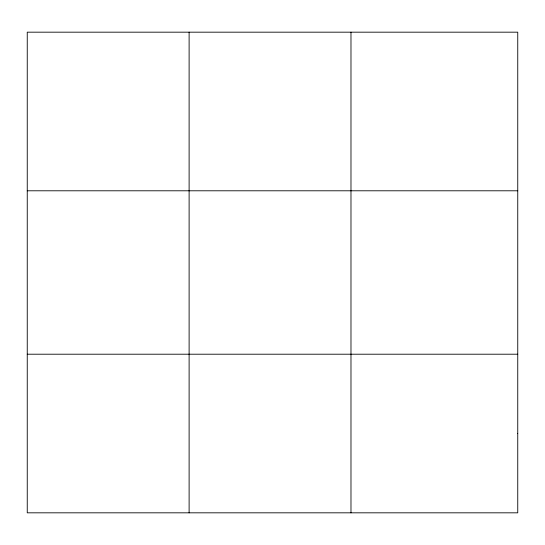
<?xml version="1.0" encoding="UTF-8"?>
<svg xmlns="http://www.w3.org/2000/svg" width="545" height="545" viewBox="0 0 545 545"><rect width="100%" height="100%" fill="white"/><g stroke="black" fill="none" stroke-linecap="round" stroke-linejoin="round"><path stroke-width="0.82" d="M189.115 32.175L189.115 512.825M350.98 32.175L350.98 512.825M27.25 190.791L517.75 190.791M27.25 354.209L517.75 354.209M517.75 433.513L517.75 512.825L27.25 512.825L27.25 32.175L517.75 32.175L517.75 433.513"/></g></svg>
